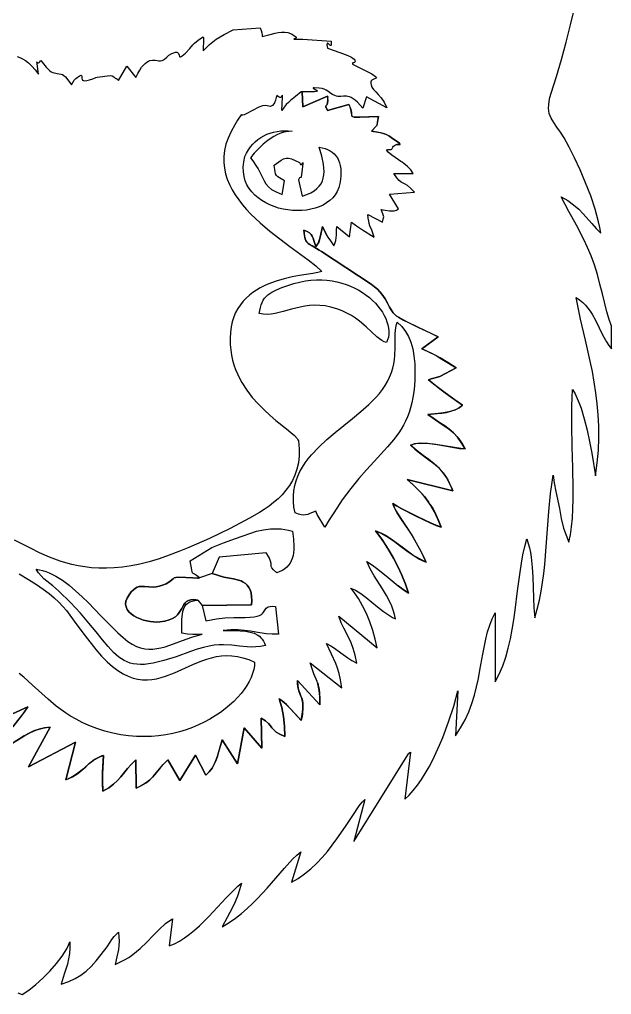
# Model space of a CAD drawing. Extents: x 0 to 206, y 0 to 153.
# Drawn here: x 165.8 to 205.9, y 0 to 66.2 of the extents above; entities that cross this region are included whole.
import ezdxf

# ---------------------------------------------------------------- set-up
doc = ezdxf.new("R2010")
doc.units = 0
doc.layers.add('Nível Padrão', color=18, linetype='CONTINUOUS')

msp = doc.modelspace()

# ---------------------------------------------------------------- linework, layer by layer
at = {"layer": 'Nível Padrão'}
for points in [[(165.652, 0.152), (165.955, 0.035), (166.395, 0.333), (166.869, 0.71), (167.355, 1.146), (167.83, 1.625), (168.272, 2.128), (168.659, 2.638), (168.824, 2.89), (168.967, 3.136), (169.085, 3.376), (169.174, 3.605), (169.184, 3.196), (169.155, 2.81), (169.095, 2.444), (169.012, 2.091), (168.806, 1.41), (168.6, 0.73), (169.105, 0.913), (169.542, 1.118), (169.929, 1.351), (170.283, 1.623), (170.621, 1.942), (170.959, 2.317), (171.314, 2.755), (171.705, 3.267), (171.916, 3.576), (172.033, 3.773), (172.178, 3.963), (172.474, 4.253), (172.511, 3.941), (172.52, 3.646), (172.506, 3.367), (172.474, 3.098), (172.372, 2.583), (172.247, 2.076), (172.584, 2.218), (172.897, 2.378), (173.187, 2.555), (173.459, 2.745), (173.713, 2.946), (173.954, 3.156), (174.403, 3.591), (174.827, 4.031), (175.245, 4.454), (175.68, 4.84), (175.91, 5.014), (176.151, 5.171), (175.919, 3.335), (176.273, 3.477), (176.623, 3.66), (176.968, 3.878), (177.307, 4.126), (177.641, 4.4), (177.969, 4.693), (178.605, 5.318), (179.212, 5.962), (179.787, 6.582), (180.327, 7.138), (180.583, 7.379), (180.828, 7.589), (180.704, 7.135), (180.559, 6.71), (180.398, 6.311), (180.226, 5.935), (179.867, 5.248), (179.52, 4.631), (179.982, 4.911), (180.416, 5.211), (180.825, 5.528), (181.211, 5.858), (181.577, 6.198), (181.924, 6.546), (182.57, 7.25), (183.738, 8.605), (184.296, 9.205), (184.575, 9.475), (184.859, 9.721), (184.214, 7.656), (184.676, 7.909), (185.116, 8.209), (185.533, 8.548), (185.928, 8.919), (186.303, 9.316), (186.657, 9.729), (186.991, 10.154), (187.306, 10.582), (187.88, 11.42), (188.384, 12.185), (188.822, 12.821), (189.018, 13.072), (189.198, 13.27), (188.445, 10.412), (192.128, 16.284), (192.153, 16.353), (192.191, 16.397), (192.292, 16.466), (191.922, 13.287), (192.208, 13.56), (192.49, 13.875), (192.767, 14.228), (193.037, 14.616), (193.3, 15.034), (193.556, 15.48), (193.803, 15.95), (194.041, 16.44), (194.268, 16.946), (194.485, 17.464), (194.883, 18.525), (195.229, 19.591), (195.515, 20.635), (195.355, 17.576), (195.702, 18.111), (195.997, 18.657), (196.246, 19.213), (196.455, 19.774), (196.63, 20.339), (196.778, 20.905), (196.904, 21.467), (197.013, 22.024), (197.209, 23.11), (197.413, 24.138), (197.533, 24.623), (197.673, 25.085), (197.839, 25.521), (198.037, 25.928), (198.036, 21.248), (198.314, 21.772), (198.554, 22.329), (198.758, 22.915), (198.931, 23.526), (199.078, 24.155), (199.202, 24.799), (199.309, 25.452), (199.403, 26.109), (199.567, 27.416), (199.729, 28.682), (199.821, 29.287), (199.925, 29.866), (200.046, 30.415), (200.188, 30.929), (200.288, 30.632), (200.372, 30.326), (200.439, 30.01), (200.492, 29.686), (200.565, 29.02), (200.605, 28.335), (200.644, 26.941), (200.673, 26.249), (200.729, 25.571), (200.902, 26.177), (201.047, 26.782), (201.167, 27.385), (201.265, 27.987), (201.345, 28.588), (201.41, 29.189), (201.509, 30.391), (201.588, 31.596), (201.674, 32.805), (201.796, 34.022), (201.878, 34.634), (201.979, 35.249), (202.05, 34.728), (202.164, 34.143), (202.406, 33.001), (202.531, 32.323), (202.672, 31.67), (203.048, 30.717), (203.154, 31.206), (203.234, 31.749), (203.289, 32.34), (203.323, 32.972), (203.34, 33.636), (203.343, 34.327), (203.319, 35.757), (203.276, 37.205), (203.242, 38.611), (203.242, 39.919), (203.263, 40.518), (203.302, 41.07), (203.461, 40.777), (203.608, 40.466), (203.744, 40.138), (203.869, 39.796), (204.092, 39.074), (204.283, 38.315), (204.449, 37.535), (204.595, 36.749), (204.854, 35.217), (204.972, 36.102), (205.046, 36.955), (205.079, 37.778), (205.076, 38.575), (205.039, 39.348), (204.973, 40.102), (204.881, 40.84), (204.768, 41.566), (204.637, 42.281), (204.491, 42.991), (204.172, 44.406), (203.842, 45.837), (203.53, 47.311), (203.769, 47.15), (203.982, 46.976), (204.17, 46.79), (204.337, 46.593), (204.487, 46.386), (204.623, 46.17), (204.866, 45.718), (205.329, 44.768), (205.602, 44.291), (205.76, 44.056), (205.938, 43.825), (205.938, 43.825), (205.938, 45.371), (205.773, 45.82), (205.619, 46.347), (205.316, 47.563), (205.155, 48.215), (204.98, 48.872), (204.785, 49.514), (204.563, 50.124), (204.313, 50.71), (204.062, 51.245), (203.554, 52.214), (203.041, 53.14), (202.782, 53.621), (202.522, 54.132), (202.974, 53.877), (203.366, 53.597), (203.712, 53.298), (204.025, 52.983), (204.607, 52.327), (204.902, 51.994), (205.219, 51.664), (205.152, 52.047), (205.063, 52.45), (204.825, 53.303), (204.525, 54.193), (204.179, 55.088), (203.809, 55.96), (203.43, 56.777), (203.063, 57.51), (202.726, 58.128), (202.473, 58.528), (202.23, 58.865), (202.013, 59.168), (201.836, 59.466), (201.768, 59.621), (201.717, 59.787), (201.682, 59.965), (201.668, 60.16), (201.676, 60.375), (201.707, 60.614), (201.763, 60.88), (201.847, 61.177), (202.196, 62.304), (202.537, 63.454), (202.863, 64.622), (203.166, 65.806), (203.439, 67.001)], [(165.606, 63.657), (165.781, 63.594), (165.968, 63.502), (166.167, 63.377), (166.376, 63.214), (166.594, 63.009), (166.821, 62.757), (167.056, 62.455), (166.969, 63.16), (166.946, 63.282), (166.967, 63.249), (167.015, 63.222), (167.051, 63.225), (167.094, 63.249), (167.145, 63.298), (167.206, 63.381), (167.581, 62.939), (167.809, 62.695), (167.907, 62.625), (168.016, 62.576), (168.327, 62.508), (168.594, 62.46), (168.694, 62.426), (168.785, 62.371), (168.879, 62.284), (168.987, 62.155), (169.286, 61.729), (169.484, 62.04), (169.58, 62.153), (169.836, 62.339), (169.908, 62.376), (169.953, 62.383), (169.976, 62.365), (169.985, 62.329), (169.985, 62.223), (169.99, 62.163), (170.007, 62.107), (170.044, 62.059), (170.105, 62.026), (170.199, 62.012), (170.332, 62.024), (170.511, 62.066), (170.742, 62.145), (170.935, 62.226), (171.042, 62.244), (171.924, 62.371), (172.056, 62.333), (172.16, 62.274), (172.239, 62.197), (172.293, 62.143), (172.311, 62.138), (172.324, 62.154), (172.334, 62.166), (172.348, 62.163), (172.384, 62.127), (172.475, 62.018), (173.044, 62.998), (173.669, 62.233), (173.799, 62.505), (173.926, 62.734), (174.051, 62.921), (174.171, 63.072), (174.288, 63.19), (174.4, 63.279), (174.508, 63.342), (174.61, 63.382), (174.799, 63.413), (174.964, 63.4), (175.103, 63.372), (175.211, 63.361), (175.329, 63.361), (175.451, 63.392), (175.537, 63.433), (175.613, 63.484), (175.754, 63.607), (175.906, 63.739), (176.104, 63.858), (176.243, 63.913), (176.352, 63.939), (176.434, 63.941), (176.494, 63.922), (176.537, 63.889), (176.565, 63.846), (176.599, 63.747), (176.629, 63.665), (176.653, 63.641), (176.689, 63.635), (176.741, 63.653), (176.813, 63.698), (177.036, 63.89), (177.322, 64.195), (177.524, 64.438), (177.637, 64.555), (177.782, 64.682), (177.977, 64.824), (178.239, 64.99), (178.252, 64.913), (178.252, 64.852), (178.239, 64.032), (178.444, 64.263), (178.656, 64.469), (178.88, 64.655), (179.117, 64.827), (179.372, 64.989), (179.648, 65.146), (180.275, 65.463), (182.092, 65.606), (182.167, 65.416), (182.211, 65.254), (182.231, 65.12), (182.233, 65.015), (182.674, 65.132), (183.109, 65.245), (183.326, 65.286), (183.544, 65.31), (183.762, 65.311), (183.981, 65.283), (184.275, 65.162), (184.389, 65.083), (184.495, 65.003), (184.534, 64.974), (184.549, 64.948), (184.543, 64.926), (184.523, 64.906), (184.398, 64.851), (184.379, 64.837), (184.444, 64.829), (184.984, 64.829), (186.91, 64.688), (186.921, 64.475), (186.91, 64.424), (186.889, 64.402), (186.862, 64.403), (186.83, 64.42), (186.759, 64.483), (186.692, 64.541), (186.665, 64.553), (186.644, 64.547), (186.632, 64.515), (186.631, 64.452), (186.669, 64.209), (187.504, 63.935), (188.056, 63.713), (188.243, 63.621), (188.378, 63.539), (188.47, 63.468), (188.523, 63.408), (188.546, 63.357), (188.544, 63.315), (188.524, 63.282), (188.493, 63.257), (188.423, 63.228), (188.388, 63.225), (188.369, 63.203), (188.355, 63.14), (189.166, 62.736), (189.667, 62.467), (189.919, 62.304), (189.972, 62.251), (189.985, 62.212), (189.967, 62.183), (189.925, 62.161), (189.802, 62.118), (189.676, 62.052), (189.632, 62.001), (189.61, 61.931), (189.606, 61.825), (189.618, 61.731), (189.682, 61.565), (189.792, 61.414), (189.938, 61.257), (190.112, 61.076), (190.304, 60.849), (190.503, 60.556), (190.702, 60.179), (189.318, 60.907), (189.071, 60.158), (188.704, 60.546), (188.546, 60.683), (188.404, 60.788), (188.275, 60.863), (188.157, 60.915), (188.047, 60.946), (187.945, 60.961), (187.755, 60.961), (187.57, 60.946), (187.375, 60.95), (187.269, 60.97), (187.155, 61.007), (187.012, 61.074), (186.892, 61.149), (186.682, 61.302), (186.573, 61.373), (186.448, 61.434), (186.296, 61.481), (186.109, 61.511), (185.77, 61.531), (185.702, 61.524), (185.685, 61.509), (185.756, 61.459), (185.881, 61.395), (185.934, 61.362), (185.963, 61.33), (185.956, 61.301), (185.901, 61.277), (185.784, 61.259), (185.594, 61.25), (184.944, 61.262), (184.982, 60.237), (186.669, 60.971), (186.678, 60.898), (186.676, 60.824), (186.681, 60.679), (186.669, 60.506), (186.639, 60.404), (186.601, 60.349), (186.566, 60.32), (186.544, 60.292), (186.545, 60.243), (186.658, 59.993), (188.114, 60.397), (188.225, 60.138), (188.296, 59.87), (188.302, 59.708), (188.316, 59.633), (188.356, 59.583), (188.474, 59.543), (188.601, 59.534), (188.858, 59.548), (190.117, 59.579), (190.059, 59.239)], [(165.293, 17.082), (166.063, 17.564), (166.461, 17.781), (166.883, 17.964), (167.107, 18.037), (167.341, 18.096), (167.587, 18.139), (167.846, 18.164), (166.369, 15.483), (169.564, 17.155), (168.918, 14.586), (169.363, 14.804), (169.716, 15.029), (170.005, 15.257), (170.257, 15.482), (170.501, 15.699), (170.764, 15.904), (171.074, 16.091), (171.255, 16.176), (171.458, 16.256), (171.395, 14.996), (171.392, 14.529), (171.418, 13.823), (171.82, 14.059), (172.146, 14.301), (172.415, 14.551), (172.65, 14.809), (173.097, 15.354), (173.35, 15.643), (173.652, 15.942), (173.674, 14.033), (174.053, 14.204), (174.357, 14.39), (174.607, 14.593), (174.827, 14.816), (175.259, 15.331), (175.517, 15.627), (175.83, 15.952), (176.65, 14.555), (177.712, 16.275), (178.4, 14.9), (178.641, 15.141), (178.83, 15.383), (178.979, 15.636), (179.098, 15.905), (179.2, 16.199), (179.296, 16.525), (179.517, 17.304), (180.569, 15.676), (181.004, 18.13), (182.212, 16.735), (182.155, 18.779), (182.453, 18.586), (182.653, 18.416), (182.79, 18.262), (182.899, 18.119), (183.017, 17.98), (183.18, 17.838), (183.422, 17.689), (183.78, 17.525), (183.753, 18.238), (183.682, 18.892), (183.562, 19.501), (183.483, 19.792), (183.389, 20.078), (183.589, 19.943), (183.777, 19.79), (184.13, 19.439), (184.484, 19.04), (184.874, 18.608), (184.977, 19.186), (184.998, 19.415), (185.003, 19.61), (184.994, 19.778), (184.973, 19.923), (184.904, 20.169), (184.815, 20.389), (184.726, 20.628), (184.654, 20.929), (184.631, 21.116), (184.62, 21.335), (186.15, 19.692), (186.141, 20.242), (186.104, 20.664), (186.042, 20.994), (185.96, 21.269), (185.748, 21.793), (185.624, 22.115), (185.494, 22.524), (187.629, 20.845), (187.552, 21.367), (187.46, 21.8), (187.353, 22.166), (187.232, 22.491), (186.947, 23.11), (186.609, 23.847), (186.891, 23.685), (187.137, 23.526), (187.575, 23.206), (188.04, 22.87), (188.319, 22.692), (188.648, 22.503), (188.538, 23.047), (188.408, 23.496), (188.263, 23.877), (188.105, 24.216), (187.768, 24.875), (187.596, 25.248), (187.426, 25.684), (190.025, 23.554), (189.908, 24.125), (189.742, 24.714), (189.538, 25.303), (189.303, 25.874), (189.046, 26.407), (188.777, 26.884), (188.504, 27.286), (188.368, 27.453), (188.235, 27.594), (188.403, 27.536), (188.575, 27.456), (188.929, 27.238), (189.295, 26.962), (189.674, 26.651), (190.063, 26.327), (190.463, 26.013), (190.871, 25.731), (191.079, 25.61), (191.288, 25.505), (191.215, 25.81), (191.127, 26.096), (191.027, 26.366), (190.915, 26.622), (190.664, 27.102), (190.39, 27.552), (189.828, 28.434), (189.569, 28.903), (189.45, 29.151), (189.342, 29.413), (189.719, 29.152), (190.081, 28.88), (190.775, 28.315), (191.457, 27.759), (191.804, 27.496), (192.16, 27.251), (191.96, 27.865), (191.719, 28.472), (191.445, 29.063), (191.149, 29.63), (190.838, 30.164), (190.523, 30.657), (190.212, 31.101), (189.914, 31.486), (190.135, 31.403), (190.352, 31.303), (190.78, 31.056), (191.201, 30.767), (191.62, 30.453), (192.041, 30.136), (192.468, 29.835), (192.903, 29.57), (193.126, 29.457), (193.353, 29.361), (192.988, 30.128), (192.621, 30.798), (192.264, 31.381), (191.932, 31.887), (191.635, 32.326), (191.389, 32.708), (191.206, 33.042), (191.142, 33.195), (191.098, 33.339), (191.35, 33.182), (191.714, 32.977), (192.645, 32.495), (193.624, 32.032), (194.048, 31.852), (194.383, 31.729), (194.162, 32.285), (193.93, 32.771), (193.684, 33.2), (193.417, 33.586), (193.126, 33.942), (192.806, 34.284), (192.453, 34.623), (192.061, 34.975), (195.17, 34.2), (195.027, 34.536), (194.881, 34.833), (194.732, 35.094), (194.578, 35.325), (194.42, 35.53), (194.257, 35.712), (193.915, 36.029), (193.552, 36.31), (193.163, 36.591), (192.747, 36.906), (192.302, 37.29), (192.468, 37.354), (192.657, 37.396), (192.866, 37.419), (193.092, 37.426), (193.581, 37.398), (194.101, 37.33), (195.136, 37.152), (195.602, 37.077), (196.002, 37.037), (195.746, 37.485), (195.487, 37.841), (195.218, 38.129), (194.932, 38.372), (194.621, 38.594), (194.279, 38.818), (193.899, 39.068), (193.474, 39.368), (194.103, 39.431), (194.422, 39.469), (194.736, 39.519), (195.04, 39.591), (195.327, 39.691), (195.593, 39.827), (195.831, 40.006), (195.308, 40.37), (194.661, 40.841), (194.019, 41.323), (193.51, 41.722), (193.701, 41.791), (193.886, 41.844), (194.28, 41.96), (195.402, 42.535), (194.825, 42.894), (194.3, 43.213), (193.745, 43.514), (193.077, 43.823), (194.184, 44.638), (192.848, 45.274), (192.046, 45.661), (191.476, 45.966), (191.336, 46.064), (191.218, 46.168), (191.117, 46.279), (191.03, 46.395), (190.881, 46.647), (190.741, 46.921), (190.577, 47.216), (190.358, 47.531), (190.217, 47.696), (190.052, 47.865), (189.856, 48.039), (189.627, 48.217), (186.257, 50.424), (186.102, 50.526), (185.842, 50.686), (185.629, 50.802), (185.458, 50.896), (185.325, 50.992), (185.224, 51.114), (185.149, 51.285), (185.096, 51.529), (185.06, 51.868), (185.278, 51.781), (185.437, 51.69), (185.55, 51.59), (185.629, 51.475), (185.689, 51.341), (185.742, 51.181), (185.884, 50.763), (186.052, 51.017), (186.174, 51.41), (186.334, 52.12), (186.531, 51.686), (186.699, 51.407), (186.872, 51.157), (187.088, 50.806), (187.17, 50.98), (187.224, 51.164), (187.257, 51.352), (187.273, 51.537), (187.282, 51.873), (187.299, 52.122), (188.158, 51.434), (188.29, 52.427), (188.644, 52.162), (189.033, 51.901), (189.834, 51.404), (189.671, 51.868), (189.549, 52.174), (189.502, 52.317), (189.463, 52.479), (189.434, 52.68), (189.412, 52.94), (190.403, 52.411), (190.47, 52.712), (190.477, 52.79), (190.469, 52.847), (190.41, 52.983), (190.309, 53.288), (190.575, 53.238), (190.878, 53.189), (191.036, 53.182), (191.194, 53.196), (191.347, 53.239), (191.494, 53.316), (190.873, 54.312), (192.578, 54.446), (192.303, 54.73), (192.093, 54.904), (191.928, 55.005), (191.79, 55.071), (191.662, 55.139), (191.526, 55.246), (191.364, 55.429), (191.157, 55.726), (192.472, 55.725), (192.314, 55.967), (192.094, 56.183), (191.842, 56.407), (191.734, 56.483), (191.652, 56.522), (191.478, 56.635), (191.04, 56.959), (190.788, 57.164), (190.685, 57.278), (190.676, 57.308), (190.691, 57.326), (190.768, 57.336), (190.878, 57.335), (190.983, 57.35), (191.022, 57.372), (191.045, 57.408), (191.088, 57.506), (191.146, 57.577), (191.214, 57.626), (191.288, 57.657), (191.435, 57.682), (191.552, 57.686), (191.587, 57.691), (191.602, 57.703), (191.55, 57.767), (190.995, 58.17), (190.837, 58.272), (190.684, 58.351), (190.532, 58.412), (190.378, 58.459), (190.044, 58.528), (189.65, 58.594), (189.939, 58.895), (190.003, 58.963), (190.033, 59.013), (190.052, 59.168), (190.071, 59.328), (190.117, 59.579), (188.791, 59.543), (188.493, 59.543), (188.408, 59.555), (188.354, 59.578), (188.325, 59.614), (188.311, 59.664), (188.298, 59.818), (188.254, 60.057), (188.2, 60.213), (188.114, 60.397), (186.659, 59.993), (186.545, 60.243), (186.544, 60.292), (186.566, 60.32), (186.601, 60.349), (186.638, 60.404), (186.669, 60.506), (186.681, 60.68), (186.677, 60.824), (186.679, 60.889), (186.669, 60.971), (184.982, 60.237), (184.945, 61.259), (184.869, 61.262), (184.491, 60.93), (184.165, 60.673), (184.015, 60.543), (183.868, 60.396), (183.722, 60.219), (183.575, 60.001), (183.604, 60.895), (183.607, 61.015), (183.602, 61.022), (183.593, 61.007), (183.555, 60.938), (183.525, 60.901), (183.486, 60.875), (183.437, 60.867), (183.378, 60.885), (183.308, 60.939), (183.225, 61.036), (183.195, 60.94), (183.178, 60.862), (183.13, 60.699), (183.066, 60.502), (183.023, 60.445), (182.924, 60.329), (182.841, 60.278), (182.764, 60.271), (182.679, 60.29), (182.574, 60.313), (182.436, 60.322), (182.253, 60.297), (182.011, 60.217), (181.156, 59.76), (181.011, 59.699), (180.909, 59.671), (180.844, 59.669), (180.809, 59.689), (180.567, 59.338), (180.377, 59.012), (180.123, 58.564), (179.924, 58.126), (179.778, 57.698), (179.683, 57.279), (179.636, 56.87), (179.633, 56.47), (179.672, 56.08), (179.751, 55.698), (179.866, 55.326), (180.015, 54.963), (180.195, 54.609), (180.404, 54.264), (180.638, 53.927), (180.895, 53.599), (181.172, 53.28), (181.466, 52.969), (182.096, 52.372), (182.762, 51.808), (183.442, 51.276), (184.115, 50.774), (185.349, 49.861), (185.866, 49.448), (186.288, 49.063), (186.288, 49.063), (186.019, 48.999), (185.667, 48.939), (184.774, 48.798), (184.261, 48.701), (183.722, 48.577), (183.172, 48.418), (182.625, 48.216), (182.357, 48.096), (182.095, 47.962), (181.841, 47.814), (181.597, 47.65), (181.364, 47.47), (181.144, 47.272), (180.939, 47.056), (180.751, 46.82), (180.582, 46.564), (180.432, 46.286), (180.305, 45.986), (180.202, 45.662), (180.124, 45.314), (180.074, 44.941), (180.053, 44.541), (180.063, 44.115), (180.096, 43.752), (180.15, 43.402), (180.224, 43.064), (180.317, 42.738), (180.427, 42.424), (180.553, 42.121), (180.692, 41.83), (180.845, 41.549), (181.183, 41.021), (181.556, 40.535), (181.952, 40.088), (182.36, 39.68), (182.768, 39.309), (183.166, 38.972), (183.884, 38.396), (184.181, 38.154), (184.423, 37.939), (184.597, 37.75), (184.655, 37.665), (184.693, 37.586), (184.741, 37.055), (184.738, 36.559), (184.688, 36.097), (184.593, 35.667), (184.458, 35.268), (184.286, 34.896), (184.082, 34.552), (183.848, 34.232), (183.589, 33.934), (183.308, 33.658), (183.009, 33.402), (182.696, 33.162), (182.372, 32.939), (182.042, 32.729), (181.375, 32.343), (180.054, 31.645), (178.662, 30.971), (177.265, 30.352), (176.584, 30.074), (175.927, 29.822), (175.237, 29.584), (174.575, 29.387), (173.94, 29.23), (173.332, 29.109), (172.75, 29.023), (172.192, 28.97), (171.658, 28.946), (171.148, 28.95), (170.66, 28.979), (170.193, 29.031), (169.746, 29.104), (169.32, 29.195), (168.912, 29.302), (168.522, 29.422), (167.792, 29.694), (167.125, 29.992), (166.512, 30.297), (165.422, 30.855)], [(190.059, 59.237), (190.043, 59.063), (190.013, 58.976), (189.65, 58.594), (190.216, 58.497), (190.4, 58.452), (190.609, 58.386), (190.8, 58.29), (190.995, 58.17), (191.485, 57.818), (191.581, 57.737), (191.601, 57.699), (191.56, 57.686), (191.477, 57.684), (191.368, 57.675), (191.251, 57.644)], [(190.059, 59.239), (190.059, 59.237)], [(186.615, 51.537), (186.486, 51.776), (186.334, 52.12), (186.174, 51.41), (186.069, 51.07), (186.034, 50.986), (185.988, 50.909), (185.884, 50.763), (185.742, 51.181), (185.689, 51.341), (185.629, 51.475), (185.55, 51.59), (185.437, 51.69), (185.278, 51.781), (185.06, 51.869), (185.077, 51.685), (185.112, 51.436), (185.142, 51.309), (185.184, 51.192), (185.256, 51.067), (185.355, 50.967), (185.727, 50.745), (186.102, 50.526), (186.257, 50.424), (189.627, 48.217), (189.856, 48.039), (190.052, 47.866), (190.218, 47.696), (190.358, 47.532), (190.577, 47.216), (190.741, 46.921), (190.881, 46.647), (191.03, 46.396), (191.117, 46.279), (191.218, 46.168), (191.336, 46.064), (191.477, 45.966), (191.814, 45.779), (192.157, 45.606), (192.848, 45.275), (193.641, 44.901), (194.085, 44.688), (194.184, 44.638), (193.077, 43.823), (193.431, 43.668), (194.032, 43.366), (194.429, 43.136), (195.402, 42.535), (194.28, 41.96), (193.886, 41.844), (193.701, 41.791), (193.51, 41.722), (194.386, 41.045), (194.661, 40.841), (194.892, 40.671), (195.831, 40.006), (195.784, 39.965), (195.597, 39.83), (195.396, 39.722), (195.146, 39.624), (194.889, 39.552), (194.538, 39.486), (194.184, 39.439), (193.474, 39.368), (193.998, 39.002), (194.454, 38.704), (194.856, 38.428), (195.041, 38.285), (195.218, 38.129)], [(186.617, 51.535), (186.615, 51.537)], [(186.625, 51.521), (186.617, 51.535)], [(195.287, 38.062), (195.471, 37.861), (195.65, 37.628), (195.827, 37.356), (196.002, 37.037), (195.956, 37.04), (195.709, 37.063), (195.146, 37.15), (194.584, 37.25), (194.021, 37.343), (193.455, 37.409), (192.977, 37.424), (192.767, 37.411), (192.56, 37.377), (192.328, 37.302), (192.302, 37.29), (192.603, 37.027), (192.913, 36.778), (193.551, 36.309), (193.962, 35.99), (194.155, 35.813), (194.339, 35.623), (194.515, 35.41), (194.677, 35.18), (194.823, 34.939), (194.955, 34.689), (195.122, 34.316), (195.169, 34.2), (192.061, 34.975), (192.499, 34.581), (192.889, 34.2), (193.238, 33.812), (193.553, 33.397)], [(193.619, 33.3), (193.825, 32.965), (194.019, 32.596), (194.204, 32.187), (194.383, 31.729), (194.334, 31.745), (194.014, 31.866), (193.691, 32.003), (192.785, 32.426), (191.892, 32.882), (191.714, 32.977), (191.403, 33.151), (191.099, 33.339), (191.111, 33.291), (191.181, 33.098), (191.289, 32.88), (191.48, 32.563), (191.682, 32.254), (192.095, 31.644), (192.46, 31.067), (192.804, 30.474), (193.051, 30.004), (193.277, 29.529), (193.352, 29.361), (192.9, 29.573), (192.467, 29.834), (192.094, 30.098), (191.727, 30.372), (190.991, 30.916), (190.78, 31.056), (190.572, 31.185), (190.358, 31.299), (189.914, 31.486), (190.061, 31.301), (190.35, 30.908), (190.631, 30.493), (190.899, 30.065), (191.149, 29.63), (191.447, 29.06), (191.719, 28.472), (191.958, 27.87), (192.16, 27.251), (191.804, 27.496), (191.457, 27.759)], [(165.74, 28.56), (166.367, 28.188), (166.908, 27.846), (167.374, 27.525), (167.776, 27.222), (168.124, 26.931), (168.428, 26.645), (168.699, 26.361), (168.948, 26.071), (169.184, 25.77), (169.663, 25.115), (170.219, 24.352), (170.937, 23.436), (171.329, 22.985), (171.709, 22.598), (172.079, 22.272), (172.439, 22.003), (172.79, 21.787), (173.134, 21.62), (173.47, 21.499), (173.799, 21.42), (174.123, 21.379), (174.441, 21.373), (174.756, 21.398), (175.066, 21.451), (175.374, 21.527), (175.68, 21.623), (176.29, 21.861), (177.518, 22.414), (178.149, 22.671), (178.471, 22.782), (178.8, 22.876), (179.134, 22.949), (179.476, 22.998), (179.826, 23.02), (180.184, 23.009), (180.552, 22.964), (180.93, 22.88), (181.319, 22.753), (181.72, 22.58), (181.705, 22.329), (181.66, 22.07), (181.586, 21.806), (181.482, 21.537), (181.35, 21.266), (181.191, 20.993), (181.006, 20.72), (180.796, 20.449), (180.561, 20.181), (180.302, 19.917), (180.021, 19.66), (179.718, 19.41), (179.394, 19.169), (179.051, 18.939), (178.688, 18.72), (178.307, 18.516), (177.909, 18.326), (177.494, 18.152), (177.064, 17.997), (176.619, 17.861), (176.16, 17.746), (175.689, 17.654), (175.206, 17.585), (174.712, 17.542), (174.207, 17.526), (173.694, 17.538), (173.172, 17.58), (172.643, 17.653), (172.107, 17.759), (171.565, 17.9), (171.019, 18.076), (170.469, 18.29), (170.021, 18.491), (169.611, 18.699), (169.234, 18.913), (168.888, 19.132), (168.565, 19.357), (168.264, 19.587), (167.704, 20.059), (166.633, 21.043), (166.051, 21.549), (165.733, 21.803)], [(186.042, 20.994), (186.09, 20.754), (186.125, 20.467), (186.146, 20.117), (186.15, 19.691), (184.62, 21.335)], [(184.62, 21.335), (184.62, 21.335), (184.648, 20.973), (184.705, 20.696), (184.78, 20.474), (184.86, 20.279)], [(185.982, 21.203), (186.003, 21.136)], [(185.982, 21.203), (185.982, 21.203)], [(186.003, 21.136), (186.023, 21.067)], [(186.003, 21.136), (186.003, 21.136)], [(186.023, 21.067), (186.042, 20.994)], [(186.023, 21.067), (186.023, 21.067)], [(186.042, 20.994), (186.042, 20.994)], [(184.936, 18.919), (184.874, 18.608), (184.152, 19.415), (183.873, 19.7), (183.591, 19.945), (183.389, 20.078), (183.482, 19.792), (183.562, 19.501), (183.682, 18.892), (183.753, 18.238), (183.78, 17.525), (183.422, 17.689), (183.18, 17.838), (183.017, 17.98), (182.899, 18.119), (182.79, 18.262), (182.653, 18.416), (182.453, 18.586), (182.155, 18.779), (182.212, 16.735), (181.004, 18.13), (180.569, 15.676), (179.517, 17.304), (179.454, 17.091), (179.279, 16.462), (179.182, 16.142), (179.07, 15.836), (178.962, 15.603), (178.831, 15.383), (178.628, 15.127), (178.4, 14.9), (177.713, 16.275), (176.65, 14.555), (175.83, 15.953), (175.561, 15.676), (175.335, 15.42), (174.958, 14.966), (174.78, 14.765), (174.593, 14.58), (174.382, 14.408), (174.135, 14.249)], [(184.86, 20.279), (184.862, 20.275)], [(184.862, 20.275), (184.938, 20.063), (184.99, 19.813), (185.002, 19.49), (184.959, 19.058)], [(167.107, 18.037), (166.748, 17.912), (166.411, 17.756), (166.088, 17.578), (165.774, 17.386), (165.146, 16.993), (164.821, 16.806), (164.479, 16.638), (164.497, 16.703), (164.616, 17.029), (164.768, 17.337), (164.94, 17.632), (165.324, 18.189), (165.739, 18.734), (166.004, 19.079), (166.302, 19.5), (166.334, 19.55), (162.883, 17.979)], [(162.883, 17.979), (166.334, 19.549), (166.125, 19.242), (165.875, 18.911), (165.324, 18.189)], [(184.959, 19.058), (184.936, 18.919)], [(184.936, 18.919), (184.936, 18.919)], [(184.959, 19.058), (184.959, 19.058)], [(170.836, 15.953), (170.62, 15.797), (170.424, 15.632), (170.038, 15.285), (169.821, 15.107), (169.571, 14.93), (169.274, 14.756), (168.918, 14.586), (169.564, 17.156), (166.369, 15.484), (167.846, 18.164), (167.463, 18.12), (167.108, 18.037)], [(167.108, 18.037), (167.107, 18.037)], [(170.911, 16), (170.836, 15.953)], [(170.836, 15.953), (170.836, 15.953)], [(170.99, 16.046), (170.911, 16)], [(170.911, 16), (170.911, 16)], [(171.073, 16.091), (170.99, 16.046)], [(170.99, 16.046), (170.99, 16.046)], [(171.074, 16.091), (171.073, 16.091)], [(171.161, 16.135), (171.074, 16.091)], [(171.162, 16.135), (171.161, 16.135)], [(171.255, 16.176), (171.162, 16.135)], [(171.353, 16.217), (171.255, 16.176)], [(171.255, 16.176), (171.255, 16.176)], [(173.966, 14.16), (173.674, 14.033), (173.652, 15.942), (173.35, 15.643), (173.097, 15.354), (172.65, 14.809), (172.415, 14.551), (172.146, 14.301), (171.82, 14.059), (171.418, 13.823), (171.396, 14.355), (171.392, 14.886), (171.399, 15.093), (171.458, 16.256), (171.353, 16.217)], [(171.353, 16.217), (171.353, 16.217)], [(174.053, 14.204), (173.966, 14.16)], [(173.966, 14.16), (173.966, 14.16)], [(174.135, 14.249), (174.053, 14.204)], [(174.053, 14.204), (174.053, 14.204)], [(174.135, 14.249), (174.135, 14.249)]]:
    msp.add_lwpolyline(points, dxfattribs=at)
for points in [[(187.503, 55.036), (187.431, 54.758), (187.324, 54.504), (187.185, 54.273), (187.017, 54.066), (186.822, 53.881), (186.602, 53.718), (186.361, 53.579), (186.101, 53.461), (185.825, 53.366), (185.536, 53.292), (185.235, 53.24), (184.926, 53.21), (184.611, 53.202), (184.293, 53.214), (183.975, 53.248), (183.659, 53.302), (183.348, 53.377), (183.045, 53.473), (182.751, 53.589), (182.471, 53.725), (182.205, 53.881), (181.958, 54.057), (181.732, 54.253), (181.529, 54.468), (181.352, 54.702), (181.203, 54.955), (181.086, 55.228), (181.003, 55.519), (180.956, 55.828), (180.949, 56.156), (180.983, 56.503), (181.062, 56.867), (181.173, 57.099), (181.3, 57.316), (181.441, 57.517), (181.597, 57.702), (181.765, 57.871), (181.946, 58.024), (182.138, 58.16), (182.341, 58.278), (182.555, 58.38), (182.777, 58.464), (183.008, 58.53), (183.247, 58.578), (183.493, 58.608), (183.745, 58.619), (184.002, 58.611), (184.264, 58.584), (184.048, 58.575), (183.836, 58.544), (183.626, 58.492), (183.42, 58.421), (183.219, 58.332), (183.022, 58.228), (182.646, 57.983), (182.296, 57.701), (181.975, 57.398), (181.689, 57.089), (181.44, 56.791), (181.596, 56.579), (181.849, 56.194), (181.95, 56.032), (182.117, 55.723), (182.247, 55.454), (182.363, 55.218), (182.49, 55.009), (182.652, 54.819), (182.873, 54.643), (183.176, 54.472), (183.585, 54.3), (183.756, 55.217), (183.401, 55.414), (183.286, 55.492), (183.203, 55.578), (183.145, 55.685), (183.104, 55.83), (183.046, 56.291), (183.512, 56.62), (183.687, 56.715), (183.851, 56.762), (184.021, 56.76), (184.219, 56.709), (184.463, 56.609), (184.773, 56.457), (184.807, 56.382), (184.839, 56.34), (184.869, 56.324), (184.897, 56.329), (184.944, 56.377), (184.977, 56.436), (184.994, 56.457), (184.991, 56.393), (184.914, 55.817), (184.876, 55.489), (184.868, 55.445), (184.855, 55.458), (184.826, 55.457), (184.772, 55.414), (184.687, 55.3), (184.956, 54.19), (185.263, 54.296), (185.529, 54.415), (185.756, 54.548), (185.946, 54.694), (186.102, 54.853), (186.226, 55.025), (186.318, 55.211), (186.382, 55.41), (186.419, 55.623), (186.432, 55.85), (186.421, 56.09), (186.39, 56.344), (186.274, 56.893), (186.098, 57.497), (186.305, 57.457), (186.498, 57.404), (186.676, 57.336), (186.839, 57.254), (186.987, 57.158), (187.119, 57.046), (187.236, 56.92), (187.336, 56.777), (187.419, 56.619), (187.485, 56.444), (187.534, 56.253), (187.565, 56.045), (187.577, 55.819), (187.571, 55.576), (187.547, 55.315), (187.503, 55.036)], [(186.893, 46.657), (186.51, 46.734), (186.143, 46.773), (185.792, 46.78), (185.455, 46.76), (185.132, 46.718), (184.82, 46.658), (184.225, 46.508), (183.66, 46.348), (183.114, 46.219), (182.845, 46.179), (182.576, 46.161), (182.307, 46.171), (182.036, 46.214), (182.111, 46.636), (182.166, 46.817), (182.232, 46.98), (182.31, 47.126), (182.4, 47.258), (182.502, 47.377), (182.616, 47.484), (182.88, 47.672), (183.195, 47.833), (183.561, 47.983), (183.979, 48.133), (184.381, 48.259), (184.776, 48.358), (185.164, 48.43), (185.544, 48.477), (185.916, 48.499), (186.278, 48.498), (186.631, 48.475), (186.974, 48.431), (187.306, 48.368), (187.627, 48.286), (187.936, 48.187), (188.232, 48.072), (188.516, 47.942), (188.785, 47.799), (189.041, 47.643), (189.282, 47.476), (189.508, 47.299), (189.718, 47.113), (189.912, 46.919), (190.088, 46.719), (190.247, 46.513), (190.388, 46.304), (190.51, 46.092), (190.613, 45.878), (190.696, 45.663), (190.759, 45.45), (190.801, 45.238), (190.821, 45.029), (190.82, 44.825), (190.795, 44.626), (190.748, 44.434), (190.676, 44.249), (190.51, 44.302), (190.347, 44.386), (190.184, 44.496), (190.018, 44.63), (189.669, 44.952), (189.279, 45.321), (188.827, 45.706), (188.572, 45.896), (188.293, 46.078), (187.988, 46.249), (187.655, 46.405), (187.291, 46.543), (186.893, 46.657)], [(185.869, 32.815), (185.475, 32.657), (185.323, 32.599), (185.184, 32.562), (185.043, 32.549), (184.886, 32.564), (184.699, 32.613), (184.468, 32.698), (184.392, 33.097), (184.353, 33.48), (184.35, 33.849), (184.38, 34.204), (184.441, 34.547), (184.532, 34.876), (184.65, 35.195), (184.794, 35.502), (184.961, 35.8), (185.149, 36.088), (185.357, 36.368), (185.583, 36.64), (186.078, 37.164), (186.62, 37.666), (187.193, 38.152), (187.781, 38.627), (188.368, 39.099), (188.937, 39.572), (189.475, 40.054), (189.964, 40.549), (190.185, 40.804), (190.389, 41.065), (190.573, 41.332), (190.734, 41.606), (190.883, 41.913), (191.001, 42.216), (191.092, 42.514), (191.158, 42.808), (191.204, 43.096), (191.233, 43.377), (191.256, 43.915), (191.259, 44.875), (191.297, 45.283), (191.337, 45.466), (191.397, 45.635), (191.699, 45.331), (191.952, 45.007), (192.16, 44.655), (192.325, 44.268), (192.448, 43.836), (192.534, 43.354), (192.583, 42.812), (192.599, 42.203), (192.591, 41.74), (192.565, 41.307), (192.524, 40.902), (192.467, 40.521), (192.395, 40.163), (192.308, 39.827), (192.208, 39.51), (192.093, 39.209), (191.965, 38.924), (191.824, 38.651), (191.671, 38.389), (191.507, 38.136), (191.144, 37.647), (190.74, 37.169), (189.824, 36.176), (189.32, 35.628), (188.79, 35.025), (188.238, 34.349), (187.669, 33.584), (187.085, 32.714), (186.79, 32.234), (186.492, 31.722), (185.966, 32.601), (185.869, 32.815)], [(179.629, 28.345), (180.295, 28.228), (180.637, 28.142), (180.799, 28.081), (180.953, 28.004), (181.094, 27.909), (181.22, 27.791), (181.329, 27.649), (181.417, 27.478), (181.481, 27.276), (181.519, 27.04), (181.527, 26.767), (181.503, 26.453), (178.162, 26.424), (178.417, 25.374), (179.14, 25.511), (179.71, 25.574), (180.299, 25.595), (181.077, 25.604), (181.412, 25.619), (181.681, 25.649), (181.892, 25.693), (182.054, 25.749), (182.176, 25.813), (182.264, 25.883), (182.327, 25.956), (182.375, 26.031), (182.452, 26.172), (182.499, 26.234), (182.562, 26.287), (182.649, 26.328), (182.769, 26.354), (182.929, 26.364), (183.139, 26.354), (183.339, 24.464), (182.9, 24.469), (182.509, 24.504), (181.795, 24.618), (181.434, 24.679), (181.043, 24.73), (180.604, 24.759), (180.096, 24.757), (179.582, 24.719), (179.959, 24.732), (180.353, 24.724), (180.746, 24.701), (181.1, 24.668), (181.416, 24.615), (181.695, 24.532), (181.937, 24.408), (182.046, 24.328), (182.145, 24.234), (182.237, 24.125), (182.32, 23.999), (182.395, 23.857), (182.462, 23.695), (182.116, 23.637), (181.796, 23.606), (181.498, 23.597), (181.217, 23.606), (180.687, 23.656), (180.164, 23.717), (179.61, 23.75), (179.31, 23.745), (178.986, 23.718), (178.635, 23.664), (178.252, 23.579), (177.831, 23.459), (177.368, 23.297), (176.388, 22.944), (175.552, 22.683), (174.842, 22.512), (174.527, 22.46), (174.237, 22.428), (173.969, 22.419), (173.72, 22.43), (173.488, 22.462), (173.271, 22.514), (173.067, 22.587), (172.873, 22.679), (172.687, 22.791), (172.506, 22.922), (172.151, 23.24), (171.79, 23.632), (171.403, 24.096), (170.973, 24.628), (170.481, 25.226), (169.906, 25.888), (169.232, 26.612), (168.439, 27.396), (168.235, 27.576), (168.027, 27.743), (167.615, 28.064), (167.417, 28.234), (167.23, 28.421), (167.056, 28.632), (166.9, 28.874), (167.117, 28.848), (167.336, 28.8), (167.557, 28.731), (167.779, 28.644), (168.226, 28.417), (168.675, 28.13), (169.125, 27.793), (169.572, 27.417), (170.014, 27.012), (170.45, 26.589), (171.292, 25.728), (172.079, 24.918), (172.447, 24.559), (172.794, 24.243), (173.119, 23.983), (173.418, 23.787), (173.705, 23.647), (173.987, 23.548), (174.265, 23.487), (174.54, 23.46), (174.815, 23.463), (175.089, 23.493), (175.366, 23.546), (175.645, 23.619), (176.219, 23.81), (176.822, 24.037), (177.464, 24.271), (178.157, 24.483), (177.849, 24.451), (177.525, 24.443), (177.174, 24.468), (176.787, 24.533), (176.791, 25.473), (176.818, 25.844), (176.844, 26.006), (176.883, 26.152), (176.935, 26.282), (177.003, 26.398), (177.089, 26.499), (177.195, 26.585), (177.323, 26.657), (177.476, 26.715), (177.654, 26.759), (177.861, 26.789), (177.603, 26.817), (177.396, 26.808), (177.232, 26.766), (177.104, 26.695), (177.002, 26.601), (176.918, 26.488), (176.774, 26.222), (176.697, 26.078), (176.605, 25.934), (176.49, 25.793), (176.344, 25.661), (176.158, 25.541), (175.925, 25.439), (175.636, 25.358), (175.283, 25.304), (175.085, 25.295), (174.869, 25.303), (174.641, 25.33), (174.407, 25.374), (174.173, 25.435), (173.943, 25.514), (173.725, 25.609), (173.523, 25.72), (173.343, 25.847), (173.192, 25.99), (173.075, 26.148), (172.998, 26.32), (172.966, 26.508), (172.985, 26.709), (173.061, 26.924), (173.199, 27.153), (173.352, 27.34), (173.493, 27.483), (173.627, 27.586), (173.754, 27.656), (173.878, 27.697), (174.002, 27.716), (174.255, 27.708), (174.533, 27.678), (174.856, 27.669), (175.04, 27.687), (175.242, 27.728), (175.465, 27.796), (175.711, 27.898), (175.969, 28.039), (176.11, 28.151), (176.189, 28.236), (176.259, 28.294), (176.374, 28.327), (176.587, 28.337), (177.521, 28.291), (177.834, 28.283), (177.9, 28.281), (177.98, 28.293), (177.772, 28.452), (177.637, 28.537), (177.555, 28.585), (177.511, 28.628), (177.486, 28.701), (177.464, 28.838), (177.357, 29.44), (178.817, 30.351), (179.619, 30.669), (180.423, 30.973), (181.39, 31.312), (181.858, 31.449), (182.324, 31.554), (182.794, 31.616), (183.275, 31.628), (183.521, 31.612), (183.773, 31.579), (184.03, 31.53), (184.294, 31.462), (184.366, 30.919), (184.39, 30.43), (184.382, 30.207), (184.361, 29.996), (184.325, 29.8), (184.273, 29.617), (184.206, 29.447), (184.121, 29.291), (184.02, 29.149), (183.9, 29.02), (183.761, 28.905), (183.603, 28.802), (183.425, 28.714), (183.225, 28.639), (182.996, 28.837), (182.878, 28.972), (182.835, 29.072), (182.833, 29.163), (182.834, 29.274), (182.804, 29.432), (182.705, 29.664), (182.504, 29.999), (179.319, 29.697), (178.842, 28.58), (179.629, 28.345)], [(177.98, 28.293), (177.9, 28.281), (177.834, 28.283), (177.521, 28.291), (176.587, 28.337), (176.374, 28.327), (176.259, 28.294), (176.189, 28.236), (176.11, 28.151), (175.969, 28.039), (175.711, 27.898), (175.465, 27.796), (175.242, 27.728), (175.04, 27.687), (174.856, 27.669), (174.533, 27.678), (174.255, 27.708), (174.002, 27.716), (173.878, 27.697), (173.754, 27.656), (173.627, 27.586), (173.493, 27.483), (173.352, 27.34), (173.199, 27.153), (173.061, 26.924), (172.985, 26.709), (172.966, 26.508), (172.998, 26.32), (173.075, 26.148), (173.192, 25.99), (173.343, 25.847), (173.523, 25.72), (173.725, 25.609), (173.943, 25.514), (174.173, 25.435), (174.407, 25.374), (174.641, 25.33), (174.869, 25.303), (175.085, 25.295), (175.283, 25.304), (175.636, 25.358), (175.925, 25.439), (176.158, 25.541), (176.344, 25.661), (176.49, 25.793), (176.605, 25.934), (176.697, 26.078), (176.774, 26.222), (176.918, 26.488), (177.002, 26.601), (177.104, 26.695), (177.232, 26.766), (177.396, 26.808), (177.603, 26.817), (177.861, 26.789), (178.162, 26.424), (181.503, 26.453), (181.527, 26.767), (181.519, 27.04), (181.481, 27.276), (181.417, 27.478), (181.329, 27.649), (181.22, 27.791), (181.094, 27.909), (180.953, 28.004), (180.799, 28.081), (180.637, 28.142), (180.295, 28.228), (179.629, 28.345), (178.842, 28.58), (177.98, 28.293)]]:
    msp.add_lwpolyline(points, close=True, dxfattribs=at)

doc.saveas('drawing.dxf')
